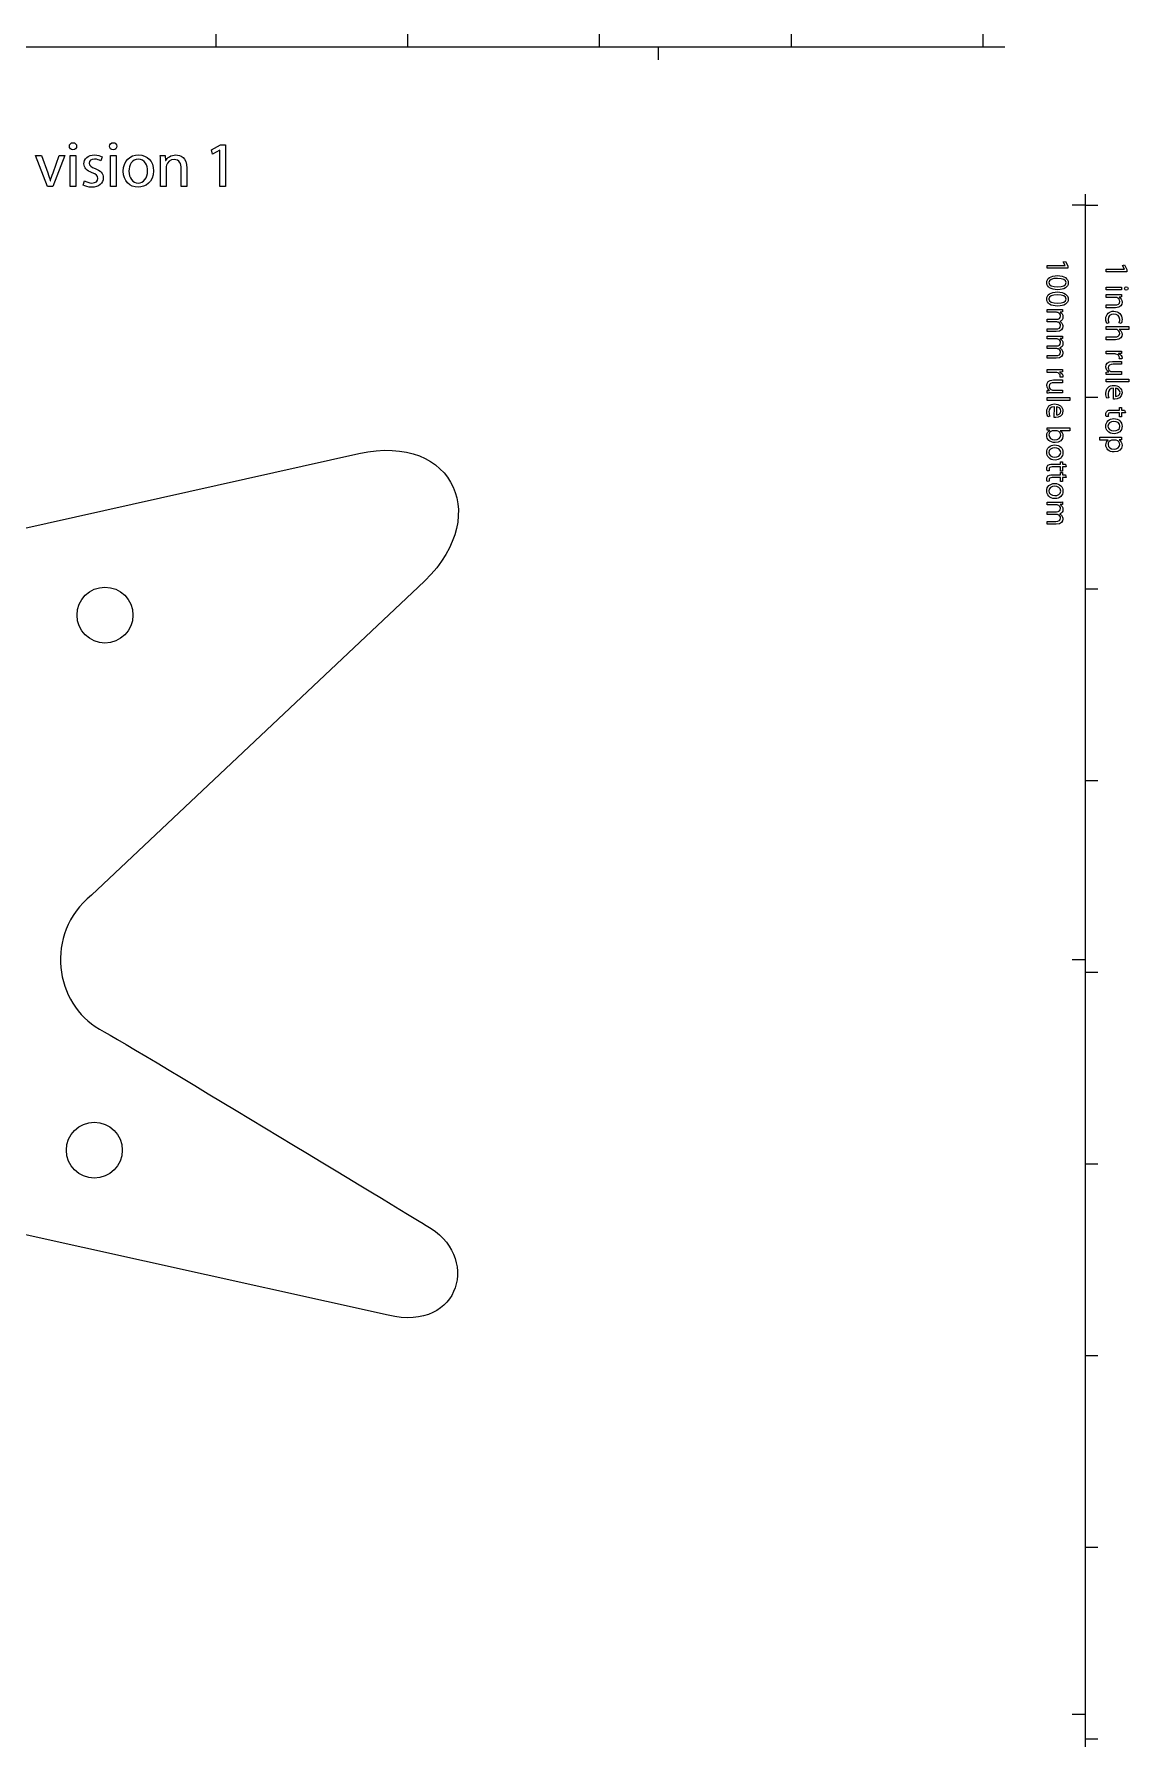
# Model space of a CAD drawing. Extents: x 14 to 1178, y 12 to 836.
# Drawn here: x 1033.1 to 1178.1, y 606 to 831.9 of the extents above; entities that cross this region are included whole.
import ezdxf

# ---------------------------------------------------------------- set-up
doc = ezdxf.new("R2010")
doc.units = 0
doc.layers.add('Gibson-Explorer-00-1958', color=7, linetype='CONTINUOUS')

msp = doc.modelspace()

# ---------------------------------------------------------------- linework, layer by layer
at = {"layer": 'Gibson-Explorer-00-1958', "color": 7}
for points in [[(1057.214331, 830.196536), (1057.214331, 831.877558)], [(1082.61433, 830.196536), (1082.61433, 831.877558)], [(1108.01433, 830.196536), (1108.01433, 831.877558)], [(1133.414329, 830.196536), (1133.414329, 831.877558)], [(1158.814329, 830.196536), (1158.814329, 831.877558)], [(14.341933, 830.168632), (1161.689961, 830.168632)], [(1035.61657, 813.484889), (1036.412402, 815.779497), (1037.191335, 815.779497), (1035.58281, 811.681559), (1034.871398, 811.681559), (1033.313531, 815.779497), (1034.109716, 815.779497), (1034.109821, 815.779497)], [(1034.109821, 815.779497), (1034.913908, 813.484889)], [(1038.258065, 816.532924), (1038.249598, 816.532924), (1038.249422, 816.532924)], [(1042.11897, 815.61863), (1041.941206, 815.085124)], [(1043.5921, 816.532924), (1043.583633, 816.532924), (1043.583457, 816.532924)], [(1049.82346, 815.779497), (1050.483896, 815.779497), (1050.526264, 815.11063), (1050.543198, 815.11063)], [(1050.602429, 814.153932), (1050.602429, 811.681559), (1049.857257, 811.681559), (1049.857257, 814.670363), (1049.857327, 814.670363)], [(1053.345417, 814.128426), (1053.345417, 811.681559), (1052.600598, 811.681559), (1052.600598, 814.043865)], [(1035.244284, 812.426556), (1035.269684, 812.426556)], [(1039.595763, 811.876363), (1039.773563, 812.435163), (1039.773563, 812.435163)], [(1046.885704, 811.588356), (1046.87759, 811.588356), (1046.877449, 811.588356)], [(1046.894205, 812.147156), (1046.902319, 812.147156), (1046.902496, 812.147156)], [(1172.29947, 810.661644), (1172.29947, 31.069965)], [(1172.327022, 809.188867), (1174.008255, 809.188867)], [(1167.232065, 798.959899), (1167.232065, 798.964133), (1167.232065, 798.964203)], [(1167.520108, 798.951397), (1167.520108, 798.947164), (1167.520108, 798.94727)], [(1177.529471, 798.170771), (1177.529471, 798.175357), (1177.529471, 798.175251)], [(1167.232065, 796.788129), (1167.232065, 796.792362), (1167.232065, 796.792433)], [(1168.515047, 795.014574), (1167.278949, 795.014574), (1167.278949, 795.378711), (1168.773069, 795.378711), (1168.773069, 795.378676)], [(1167.520108, 796.779803), (1167.520108, 796.77557), (1167.520108, 796.775499)], [(1169.327741, 795.395609), (1169.327741, 795.069678), (1168.997365, 795.052744), (1168.997365, 795.040044)], [(1176.340222, 796.989918), (1175.104124, 796.989918), (1175.104124, 797.362522), (1176.598279, 797.362522), (1176.598279, 797.36238)], [(1176.327487, 795.618353), (1175.104124, 795.618353), (1175.104124, 795.99078), (1176.285118, 795.99078)], [(1177.152916, 797.379314), (1177.152916, 797.049114), (1176.818413, 797.027947), (1176.818413, 797.01948)], [(1168.548808, 793.731944), (1167.278949, 793.731944), (1167.278949, 794.09594), (1168.506439, 794.09594)], [(1168.963604, 793.816541), (1168.963604, 793.808074)], [(1176.340222, 792.743955), (1175.104124, 792.743955), (1175.104124, 793.116524), (1178.109614, 793.116524), (1178.109614, 793.116453)], [(1175.455526, 793.615986), (1175.175773, 793.552416), (1175.175773, 793.552416)], [(1177.089205, 793.543984), (1176.805995, 793.628757)], [(1178.109614, 793.116453), (1178.109614, 792.743884), (1176.831148, 792.743884), (1176.831148, 792.735418)], [(1168.485414, 792.449139), (1167.278949, 792.449139), (1167.278949, 792.813276), (1168.438565, 792.813276)], [(1168.515047, 791.483868), (1167.278949, 791.483868), (1167.278949, 791.848005), (1168.773069, 791.848005), (1168.773069, 791.84797)], [(1169.327741, 791.864903), (1169.327741, 791.538972), (1168.997365, 791.522039), (1168.997365, 791.509339)], [(1176.323007, 791.372355), (1175.104124, 791.372355), (1175.104124, 791.744782), (1176.280956, 791.744782)], [(1168.548808, 790.201239), (1167.278949, 790.201239), (1167.278949, 790.565235), (1168.506439, 790.565235)], [(1168.485414, 788.918433), (1167.278949, 788.918433), (1167.278949, 789.28257), (1168.438565, 789.28257)], [(1168.963604, 790.285835), (1168.963604, 790.277368)], [(1176.196113, 789.496883), (1175.104018, 789.496883), (1175.104018, 789.869451), (1176.513754, 789.865218), (1176.513859, 789.865147)], [(1175.955059, 788.506353), (1177.152916, 788.506353), (1177.152916, 788.133785), (1176.022581, 788.133785)], [(1177.152916, 789.882081), (1177.152916, 789.556008), (1176.750891, 789.539075), (1176.750891, 789.526375)], [(1177.186748, 788.853381), (1176.839826, 788.853381)], [(1168.370937, 787.04737), (1167.278843, 787.04737), (1167.278843, 787.419939), (1168.688578, 787.415705), (1168.688684, 787.41567)], [(1169.327741, 787.432603), (1169.327741, 787.106531), (1168.92568, 787.089598), (1168.92568, 787.076898)], [(1169.361537, 786.403903), (1169.014615, 786.403903)], [(1175.104124, 786.762114), (1175.104124, 787.092314), (1175.438311, 787.113481), (1175.438311, 787.121947)], [(1175.899956, 787.151651), (1177.152916, 787.151651), (1177.152916, 786.779259), (1175.662924, 786.779259), (1175.662924, 786.779047)], [(1167.278949, 784.312637), (1167.278949, 784.642872), (1167.6131, 784.664039), (1167.6131, 784.672505)], [(1168.074745, 784.702174), (1169.327741, 784.702174), (1169.327741, 784.329747), (1167.837749, 784.329747), (1167.837749, 784.32957)], [(1168.129884, 786.056911), (1169.327741, 786.056911), (1169.327741, 785.684307), (1168.197406, 785.684307)], [(1176.060469, 783.523544), (1176.065056, 784.958608), (1176.06495, 784.958644)], [(1176.331614, 784.954516), (1176.331614, 783.870677), (1176.331614, 783.870677)], [(1168.235294, 781.074066), (1168.23988, 782.509096), (1168.239774, 782.509166)], [(1168.506439, 782.505039), (1168.506439, 781.421235), (1168.506439, 781.421235)], [(1172.327022, 783.788868), (1174.008255, 783.788868)], [(1175.455526, 783.692912), (1175.193024, 783.625214)], [(1175.751683, 782.067312), (1176.869283, 782.067312), (1176.869283, 782.384953), (1177.152811, 782.384953), (1177.152811, 782.067312), (1177.529366, 782.067312), (1177.643736, 781.703351), (1177.643842, 781.703387)], [(1177.643842, 781.703387), (1177.152916, 781.703387), (1177.152916, 781.169881), (1176.869389, 781.169881), (1176.869389, 781.703387), (1175.764207, 781.703387)], [(1167.617263, 779.368068), (1167.617263, 779.376535), (1167.278949, 779.397702), (1167.278949, 779.71947)], [(1167.630351, 781.243435), (1167.367814, 781.175772)], [(1167.808116, 779.702537), (1170.284439, 779.702537), (1170.284439, 779.702643)], [(1170.284439, 779.702643), (1170.284439, 779.330039), (1169.00181, 779.330039), (1169.00181, 779.321572)], [(1175.057275, 779.937734), (1175.057275, 779.941967), (1175.057275, 779.941861)], [(1175.391673, 781.207981), (1175.108146, 781.191047)], [(1175.337028, 779.933289), (1175.337028, 779.929056), (1175.337028, 779.929161)], [(1168.468198, 779.329863), (1168.100251, 779.329863), (1168.100251, 779.330039)], [(1175.379044, 778.070763), (1175.379044, 778.07923), (1174.265571, 778.07923), (1174.265571, 778.451834), (1176.484226, 778.451834), (1176.484226, 778.451728)], [(1176.293373, 778.079054), (1175.937844, 778.079054), (1175.937844, 778.079124)], [(1177.152916, 778.468661), (1177.152916, 778.134334), (1176.801514, 778.113167), (1176.801514, 778.104701)], [(1167.232065, 776.451584), (1167.232065, 776.455817), (1167.232065, 776.455747)], [(1167.511817, 776.447174), (1167.511817, 776.442941), (1167.511817, 776.443047)], [(1167.926508, 774.880841), (1169.044108, 774.880841), (1169.044108, 775.198482), (1169.327635, 775.198482), (1169.327635, 774.880841), (1169.70419, 774.880841), (1169.818561, 774.51688), (1169.818667, 774.516915)], [(1167.566498, 774.02151), (1167.282971, 774.004576)], [(1167.566498, 772.620382), (1167.282971, 772.603449)], [(1167.926508, 773.479714), (1169.044108, 773.479714), (1169.044108, 773.797355), (1169.327635, 773.797355), (1169.327635, 773.479714), (1169.70419, 773.479714), (1169.818561, 773.115753), (1169.818667, 773.115788)], [(1169.818667, 774.516915), (1169.327741, 774.516915), (1169.327741, 773.983445), (1169.044214, 773.983445), (1169.044214, 774.516915), (1167.939031, 774.516915)], [(1169.818667, 773.115788), (1169.327741, 773.115788), (1169.327741, 772.582317), (1169.044214, 772.582317), (1169.044214, 773.115788), (1167.939031, 773.115788)], [(1167.232065, 771.349959), (1167.232065, 771.354192), (1167.232065, 771.354086)], [(1167.511817, 771.345514), (1167.511817, 771.341281), (1167.511817, 771.341386)], [(1168.515047, 769.499851), (1167.278949, 769.499851), (1167.278949, 769.863988), (1168.773069, 769.863988), (1168.773069, 769.863953)], [(1168.548808, 768.217222), (1167.278949, 768.217222), (1167.278949, 768.581218), (1168.506439, 768.581218)], [(1168.963604, 768.301818), (1168.963604, 768.293351)], [(1169.327741, 769.880886), (1169.327741, 769.554955), (1168.997365, 769.538022), (1168.997365, 769.525322)], [(1168.485414, 766.934416), (1167.278949, 766.934416), (1167.278949, 767.298553), (1168.438565, 767.298553)], [(1172.327022, 758.388868), (1174.008255, 758.388868)], [(1172.327022, 732.988869), (1174.008255, 732.988869)], [(1172.327022, 707.58887), (1174.008255, 707.58887)], [(1172.327022, 682.18887), (1174.008255, 682.18887)], [(1172.327022, 656.788871), (1174.008255, 656.788871)], [(1172.327022, 631.388872), (1174.008255, 631.388872)], [(1172.327022, 605.988872), (1174.008255, 605.988872)]]:
    msp.add_lwpolyline(points, dxfattribs=at)
at = {"layer": 'Gibson-Explorer-00-1958', "color": 1}
for points in [[(1057.214331, 830.196536), (1057.214331, 831.877558)], [(1082.61433, 830.196536), (1082.61433, 831.877558)], [(1108.01433, 830.196536), (1108.01433, 831.877558)], [(1133.414329, 830.196536), (1133.414329, 831.877558)], [(1158.814329, 830.196536), (1158.814329, 831.877558)], [(14.341933, 830.168632), (1161.689961, 830.168632)], [(1115.779251, 830.191703), (1115.779251, 828.458647)], [(1172.322225, 809.224357), (1170.58931, 809.224357)], [(1172.29947, 810.661644), (1172.29947, 31.069965)], [(1172.327022, 809.188867), (1174.008255, 809.188867)], [(1172.327022, 783.788868), (1174.008255, 783.788868)], [(918.88858, 741.136342), (1076.133768, 776.30317)], [(1083.97824, 758.597466), (1040.698899, 717.797553)], [(1172.327022, 758.388868), (1174.008255, 758.388868)], [(1080.011571, 662.138252), (918.58819, 697.890762), (918.88858, 741.136342), (918.88858, 741.136342)], [(1172.327022, 732.988869), (1174.008255, 732.988869)], [(1172.322225, 709.224594), (1170.58931, 709.224594)], [(1172.327022, 707.58887), (1174.008255, 707.58887)], [(1172.327022, 682.18887), (1174.008255, 682.18887)], [(1172.327022, 656.788871), (1174.008255, 656.788871)], [(1172.327022, 631.388872), (1174.008255, 631.388872)], [(1172.322225, 609.224515), (1170.58931, 609.224515)], [(1172.327022, 605.988872), (1174.008255, 605.988872)]]:
    msp.add_lwpolyline(points, dxfattribs=at)
at = {"layer": 'Gibson-Explorer-00-1958', "color": 7}
for points in [[(1037.893892, 811.681559), (1037.893892, 815.779497), (1038.639065, 815.779497), (1038.639065, 811.681559), (1037.893892, 811.681559)], [(1043.227927, 811.681559), (1043.227927, 815.779497), (1043.973135, 815.779497), (1043.973135, 811.681559), (1043.227927, 811.681559)], [(1057.731115, 816.490732), (1057.714182, 816.490732), (1056.757484, 815.974159), (1056.61348, 816.541391), (1057.815817, 817.184928), (1058.450747, 817.184928), (1058.450747, 811.681559), (1057.73108, 811.681559), (1057.73108, 816.490732)], [(1169.68327, 801.20346), (1169.68327, 801.211927), (1169.425249, 801.690258), (1169.708776, 801.76226), (1170.030545, 801.161091), (1170.030545, 800.843627), (1167.278949, 800.843627), (1167.278949, 801.20346), (1169.68327, 801.20346)], [(1177.508446, 800.732008), (1177.508446, 800.740474), (1177.250424, 801.218841), (1177.533952, 801.290843), (1177.85572, 800.689674), (1177.85572, 800.37221), (1175.104124, 800.37221), (1175.104124, 800.732043), (1177.508446, 800.732043)], [(1175.104124, 798.353016), (1177.152916, 798.353016), (1177.152916, 797.980412), (1175.104124, 797.980412), (1175.104124, 798.353016)], [(1178.109614, 786.160981), (1178.109614, 785.788377), (1175.104124, 785.788377), (1175.104124, 786.160981), (1178.109614, 786.160981)], [(1170.284439, 783.711362), (1170.284439, 783.338759), (1167.278949, 783.338759), (1167.278949, 783.711362), (1170.284439, 783.711362)]]:
    msp.add_lwpolyline(points, close=True, dxfattribs=at)
at = {"layer": 'Gibson-Explorer-00-1958', "color": 1}
for points in [[(1046.204172, 754.898097)], [(1044.792356, 683.993928)]]:
    msp.add_lwpolyline(points, close=True, dxfattribs=at)
at = {"layer": 'Gibson-Explorer-00-1958', "color": 7}
for points in [[(1037.784002, 817.015595), (1037.784002, 817.278132), (1037.978665, 817.489834), (1038.26632, 817.489834)], [(1038.249422, 816.532924), (1037.970022, 816.532924), (1037.784002, 816.753093), (1037.784002, 817.015595)], [(1038.7407, 817.015595), (1038.7407, 816.753093), (1038.554327, 816.532924), (1038.258065, 816.532924)], [(1038.26632, 817.489834), (1038.554327, 817.489834), (1038.7407, 817.278132), (1038.7407, 817.015595)], [(1039.706006, 814.670363), (1039.706006, 815.330763), (1040.24759, 815.872524), (1041.119868, 815.872524)], [(1041.119868, 815.872524), (1041.534665, 815.872524), (1041.898837, 815.762457), (1042.11897, 815.61863)], [(1043.118037, 817.015595), (1043.118037, 817.278132), (1043.3127, 817.489834), (1043.600355, 817.489834)], [(1043.583457, 816.532924), (1043.304092, 816.532924), (1043.118037, 816.753093), (1043.118037, 817.015595)], [(1044.074735, 817.015595), (1044.074735, 816.753093), (1043.888363, 816.532924), (1043.5921, 816.532924)], [(1043.600355, 817.489834), (1043.888363, 817.489834), (1044.074735, 817.278132), (1044.074735, 817.015595)], [(1044.913041, 813.696591), (1044.913041, 815.068261), (1045.819115, 815.872524), (1046.94497, 815.872524)], [(1046.94497, 815.872524), (1048.121802, 815.872524), (1048.917633, 815.017426), (1048.917633, 813.772897)], [(1049.857327, 814.670363), (1049.857327, 815.102199), (1049.84886, 815.44083), (1049.82346, 815.779497)], [(1050.543198, 815.11063), (1050.746433, 815.491665), (1051.220496, 815.872524), (1051.897794, 815.872524)], [(1051.897794, 815.872524), (1052.465201, 815.872524), (1053.345417, 815.533857), (1053.345417, 814.128426)], [(1034.913908, 813.484889), (1035.049621, 813.10403), (1035.159547, 812.765222), (1035.244284, 812.426556)], [(1035.269684, 812.426556), (1035.362676, 812.765222), (1035.48121, 813.10403), (1035.61657, 813.484889)], [(1040.798135, 813.510395), (1040.052927, 813.781328), (1039.706006, 814.179261), (1039.706006, 814.670363)], [(1041.103006, 815.322332), (1040.662739, 815.322332), (1040.425708, 815.068261), (1040.425708, 814.763356)], [(1040.425708, 814.763356), (1040.425708, 814.416257), (1040.662739, 814.263822), (1041.196033, 814.060728)], [(1041.551563, 812.756756), (1041.551563, 813.112461), (1041.340037, 813.307124), (1040.798135, 813.510395)], [(1041.941206, 815.085124), (1041.780304, 815.178328), (1041.484041, 815.322332), (1041.103006, 815.322332)], [(1041.196033, 814.060728), (1041.898837, 813.798226), (1042.271229, 813.442697), (1042.271229, 812.82463)], [(1046.877449, 811.588356), (1045.776747, 811.588356), (1044.913041, 812.401226), (1044.913041, 813.696591)], [(1046.919359, 815.313724), (1046.047398, 815.313724), (1045.666398, 814.50103), (1045.666398, 813.722097)], [(1045.666398, 813.722097), (1045.666398, 812.82463), (1046.174539, 812.147156), (1046.894205, 812.147156)], [(1048.917633, 813.772897), (1048.917633, 812.248791), (1047.8593, 811.588356), (1046.885704, 811.588356)], [(1046.902496, 812.147156), (1047.613907, 812.147156), (1048.147202, 812.816022), (1048.147202, 813.747426)], [(1048.147202, 813.747426), (1048.147202, 814.441763), (1047.799927, 815.313724), (1046.919359, 815.313724)], [(1050.653088, 814.50103), (1050.619221, 814.407826), (1050.602429, 814.27243), (1050.602429, 814.153932)], [(1051.652155, 815.262924), (1051.169519, 815.262924), (1050.788484, 814.915826), (1050.653088, 814.50103)], [(1052.600598, 814.043865), (1052.600598, 814.704124), (1052.354958, 815.262924), (1051.652155, 815.262924)], [(1040.747123, 811.588356), (1040.298566, 811.588356), (1039.883806, 811.706889), (1039.595763, 811.876363)], [(1039.773563, 812.435163), (1040.002304, 812.299591), (1040.391594, 812.147156), (1040.764339, 812.147156)], [(1042.271229, 812.82463), (1042.271229, 812.096356), (1041.703821, 811.588356), (1040.747123, 811.588356)], [(1040.764339, 812.147156), (1041.297668, 812.147156), (1041.551563, 812.409693), (1041.551563, 812.756756)], [(1167.232065, 798.964203), (1167.232065, 799.501801), (1167.735761, 799.870066), (1168.645963, 799.878533)], [(1168.645963, 799.878533), (1169.57338, 799.878533), (1170.077041, 799.476472), (1170.077041, 798.917531)], [(1168.684204, 798.007505), (1167.748849, 798.007505), (1167.232065, 798.358731), (1167.232065, 798.959899)], [(1167.232065, 796.792433), (1167.232065, 797.330031), (1167.735761, 797.698331), (1168.645963, 797.706762)], [(1168.667306, 799.50607), (1167.952119, 799.514536), (1167.520108, 799.294368), (1167.520108, 798.951397)], [(1167.520108, 798.94727), (1167.520108, 798.570397), (1167.964502, 798.388329), (1168.667306, 798.388329)], [(1168.645963, 797.706762), (1169.57338, 797.706762), (1170.077041, 797.304737), (1170.077041, 796.74576)], [(1169.789033, 798.94727), (1169.789033, 799.285936), (1169.357374, 799.50607), (1168.667306, 799.50607)], [(1168.667306, 798.388329), (1169.344604, 798.388329), (1169.789033, 798.557627), (1169.789033, 798.94727)], [(1170.077041, 798.917531), (1170.077041, 798.341833), (1169.56061, 798.007505), (1168.684204, 798.007505)], [(1177.529471, 798.175251), (1177.529471, 798.314916), (1177.639714, 798.407943), (1177.770983, 798.407943)], [(1177.770983, 797.929612), (1177.639714, 797.929612), (1177.529471, 798.02278), (1177.529471, 798.170771)], [(1177.770983, 798.407943), (1177.902252, 798.407943), (1178.008014, 798.310612), (1178.008014, 798.166784)], [(1178.008014, 798.166784), (1178.008014, 798.02278), (1177.902252, 797.929612), (1177.770983, 797.929612)], [(1168.684204, 795.835735), (1167.748849, 795.835735), (1167.232065, 796.18696), (1167.232065, 796.788129)], [(1168.667306, 797.33444), (1167.952119, 797.342907), (1167.520108, 797.122774), (1167.520108, 796.779803)], [(1167.520108, 796.775499), (1167.520108, 796.398768), (1167.964502, 796.216699), (1168.667306, 796.216699)], [(1169.789033, 796.775499), (1169.789033, 797.114307), (1169.357374, 797.33444), (1168.667306, 797.33444)], [(1168.667306, 796.216699), (1169.344604, 796.216699), (1169.789033, 796.386209), (1169.789033, 796.775499)], [(1170.077041, 796.74576), (1170.077041, 796.170097), (1169.56061, 795.835735), (1168.684204, 795.835735)], [(1168.773069, 795.378676), (1168.989074, 795.378676), (1169.158584, 795.387142), (1169.327741, 795.395609)], [(1175.057275, 794.140849), (1175.057275, 794.758916), (1175.476552, 795.161118), (1176.107354, 795.161118)], [(1176.107354, 795.161118), (1176.737803, 795.161118), (1177.199448, 794.729282), (1177.199448, 794.060416)], [(1176.285118, 795.99078), (1176.615142, 795.99078), (1176.894895, 796.113582), (1176.894895, 796.464984)], [(1177.199448, 796.342182), (1177.199448, 796.058655), (1177.029938, 795.618353), (1176.327487, 795.618353)], [(1176.513859, 796.964518), (1176.467011, 796.981451), (1176.399489, 796.989918), (1176.340222, 796.989918)], [(1176.894895, 796.464984), (1176.894895, 796.70632), (1176.721258, 796.89682), (1176.513859, 796.964518)], [(1176.598279, 797.36238), (1176.814285, 797.36238), (1176.983759, 797.366614), (1177.152916, 797.379314)], [(1176.818413, 797.01948), (1177.008913, 796.917845), (1177.199448, 796.680814), (1177.199448, 796.342182)], [(1168.438565, 792.813276), (1168.836816, 792.813276), (1169.069684, 792.961407), (1169.069684, 793.257705)], [(1169.374237, 793.126437), (1169.374237, 792.851341), (1169.196472, 792.449139), (1168.485414, 792.449139)], [(1168.506439, 794.09594), (1168.836816, 794.09594), (1169.069684, 794.239944), (1169.069684, 794.523648)], [(1168.696939, 794.98494), (1168.641835, 795.006107), (1168.578441, 795.014574), (1168.515047, 795.014574)], [(1168.734827, 793.702311), (1168.680076, 793.719244), (1168.612202, 793.731944), (1168.548808, 793.731944)], [(1169.069684, 794.523648), (1169.069684, 794.752213), (1168.882959, 794.925674), (1168.696939, 794.98494)], [(1169.069684, 793.257705), (1169.069684, 793.473711), (1168.912592, 793.634613), (1168.734827, 793.702311)], [(1169.374237, 794.39238), (1169.374237, 794.116931), (1169.204763, 793.905405), (1168.963604, 793.816541)], [(1168.963604, 793.808074), (1169.082102, 793.74468), (1169.166839, 793.659907), (1169.230233, 793.575346)], [(1168.997365, 795.040044), (1169.192345, 794.925674), (1169.374237, 794.735174), (1169.374237, 794.39238)], [(1169.230233, 793.575346), (1169.323261, 793.452509), (1169.374237, 793.321276), (1169.374237, 793.126437)], [(1175.175773, 793.552416), (1175.129277, 793.649747), (1175.057275, 793.865753), (1175.057275, 794.140849)], [(1176.124216, 794.78421), (1175.649836, 794.78421), (1175.358018, 794.479516), (1175.358018, 794.073151)], [(1175.358018, 794.073151), (1175.358018, 793.861449), (1175.408677, 793.721749), (1175.455526, 793.615986)], [(1176.90315, 794.060416), (1176.90315, 794.530316), (1176.551748, 794.78421), (1176.124216, 794.78421)], [(1176.805995, 793.628757), (1176.852173, 793.717622), (1176.90315, 793.857322), (1176.90315, 794.060416)], [(1177.199448, 794.060416), (1177.199448, 793.840282), (1177.144309, 793.64562), (1177.089205, 793.543984)], [(1168.506439, 790.565235), (1168.836816, 790.565235), (1169.069684, 790.709239), (1169.069684, 790.992943)], [(1168.696939, 791.454235), (1168.641835, 791.475401), (1168.578441, 791.483868), (1168.515047, 791.483868)], [(1169.069684, 790.992943), (1169.069684, 791.221507), (1168.882959, 791.394968), (1168.696939, 791.454235)], [(1168.773069, 791.84797), (1168.989074, 791.84797), (1169.158584, 791.856437), (1169.327741, 791.864903)], [(1169.374237, 790.861674), (1169.374237, 790.586401), (1169.204763, 790.374523), (1168.963604, 790.285835)], [(1168.997365, 791.509339), (1169.192345, 791.394968), (1169.374237, 791.204468), (1169.374237, 790.861674)], [(1176.280956, 791.744782), (1176.615142, 791.744782), (1176.890414, 791.86762), (1176.890414, 792.219022)], [(1177.199448, 792.087753), (1177.199448, 791.812481), (1177.029938, 791.372355), (1176.323007, 791.372355)], [(1176.517987, 792.718555), (1176.467011, 792.739722), (1176.411871, 792.743955), (1176.340222, 792.743955)], [(1176.890414, 792.219022), (1176.890414, 792.460322), (1176.721258, 792.646553), (1176.517987, 792.718555)], [(1176.831148, 792.735418), (1176.936911, 792.676186), (1177.034418, 792.582982), (1177.093685, 792.468788)], [(1177.093685, 792.468788), (1177.161524, 792.358722), (1177.199448, 792.227453), (1177.199448, 792.087753)], [(1168.438565, 789.28257), (1168.836816, 789.28257), (1169.069684, 789.430737), (1169.069684, 789.726999)], [(1169.374237, 789.595731), (1169.374237, 789.320635), (1169.196472, 788.918433), (1168.485414, 788.918433)], [(1168.734827, 790.171605), (1168.680076, 790.188539), (1168.612202, 790.201239), (1168.548808, 790.201239)], [(1169.069684, 789.726999), (1169.069684, 789.943005), (1168.912592, 790.103907), (1168.734827, 790.171605)], [(1168.963604, 790.277368), (1169.082102, 790.213974), (1169.166839, 790.129201), (1169.230233, 790.044464)], [(1169.230233, 790.044464), (1169.323261, 789.921803), (1169.374237, 789.79057), (1169.374237, 789.595731)], [(1175.057275, 787.799281), (1175.057275, 788.121049), (1175.239168, 788.506353), (1175.955059, 788.506353)], [(1176.373877, 789.484183), (1176.318773, 789.492296), (1176.259507, 789.496883), (1176.196113, 789.496883)], [(1176.84794, 788.984649), (1176.84794, 789.246975), (1176.648797, 789.433383), (1176.373877, 789.484183)], [(1176.513859, 789.865147), (1176.755018, 789.865147), (1176.962416, 789.869381), (1177.152916, 789.882081)], [(1176.750891, 789.526375), (1177.025811, 789.433383), (1177.199448, 789.204783), (1177.199448, 788.955016)], [(1176.839826, 788.853381), (1176.844059, 788.895608), (1176.84794, 788.933814), (1176.84794, 788.984649)], [(1177.199448, 788.955016), (1177.199448, 788.916775), (1177.195214, 788.887141), (1177.186748, 788.853381)], [(1168.548702, 787.03467), (1168.493563, 787.043137), (1168.434331, 787.04737), (1168.370937, 787.04737)], [(1169.022729, 786.535137), (1169.022729, 786.797498), (1168.823622, 786.98387), (1168.548702, 787.03467)], [(1168.688684, 787.41567), (1168.929843, 787.41567), (1169.137206, 787.419903), (1169.327741, 787.432603)], [(1168.92568, 787.076898), (1169.2006, 786.98387), (1169.374237, 786.755305), (1169.374237, 786.505503)], [(1169.014615, 786.403903), (1169.018849, 786.446096), (1169.022729, 786.484337), (1169.022729, 786.535137)], [(1169.374237, 786.505503), (1169.374237, 786.467298), (1169.370004, 786.437664), (1169.361537, 786.403903)], [(1175.438311, 787.121947), (1175.273281, 787.215151), (1175.057275, 787.435285), (1175.057275, 787.799281)], [(1175.662924, 786.779047), (1175.451046, 786.779047), (1175.264673, 786.774814), (1175.104124, 786.762114)], [(1176.022581, 788.133785), (1175.633291, 788.133785), (1175.366626, 788.010983), (1175.366626, 787.67662)], [(1175.366626, 787.67662), (1175.366626, 787.426853), (1175.539946, 787.253216), (1175.709103, 787.185518)], [(1175.709103, 787.185518), (1175.760079, 787.164351), (1175.827954, 787.151651), (1175.899956, 787.151651)], [(1167.232065, 785.349803), (1167.232065, 785.671572), (1167.413992, 786.056911), (1168.129884, 786.056911)], [(1167.6131, 784.672505), (1167.448106, 784.765674), (1167.232065, 784.985843), (1167.232065, 785.349803)], [(1167.837749, 784.32957), (1167.625871, 784.32957), (1167.439463, 784.325337), (1167.278949, 784.312637)], [(1168.197406, 785.684307), (1167.808116, 785.684307), (1167.541451, 785.561505), (1167.541451, 785.227143)], [(1167.541451, 785.227143), (1167.541451, 784.977376), (1167.714735, 784.803598), (1167.883892, 784.736041)], [(1167.883892, 784.736041), (1167.934869, 784.714874), (1168.002743, 784.702174), (1168.074745, 784.702174)], [(1175.061403, 784.310944), (1175.061403, 784.937442), (1175.480679, 785.318477), (1176.094583, 785.318477)], [(1175.193024, 783.625214), (1175.133758, 783.756483), (1175.061403, 783.985047), (1175.061403, 784.310944)], [(1176.06495, 784.958644), (1175.560936, 784.950177), (1175.353538, 784.632747), (1175.353538, 784.260144)], [(1175.353538, 784.260144), (1175.353538, 783.993514), (1175.400422, 783.828308), (1175.455526, 783.692912)], [(1176.094583, 785.318477), (1176.71713, 785.318477), (1177.203575, 784.950212), (1177.203575, 784.353347)], [(1177.203575, 784.353347), (1177.203575, 783.684481), (1176.615142, 783.510844), (1176.238269, 783.510844)], [(1176.936911, 784.382981), (1176.936911, 784.763981), (1176.589636, 784.924883), (1176.331614, 784.954516)], [(1176.331614, 783.870677), (1176.564518, 783.866444), (1176.936911, 783.968008), (1176.936911, 784.382981)], [(1167.236227, 781.861502), (1167.236227, 782.488), (1167.655504, 782.869035), (1168.269408, 782.869035)], [(1167.367814, 781.175772), (1167.308582, 781.307006), (1167.236227, 781.535606), (1167.236227, 781.861502)], [(1168.239774, 782.509166), (1167.735761, 782.5007), (1167.528363, 782.18327), (1167.528363, 781.810702)], [(1167.528363, 781.810702), (1167.528363, 781.544037), (1167.575212, 781.378655), (1167.630351, 781.243435)], [(1168.269408, 782.869035), (1168.891919, 782.869035), (1169.378365, 782.500735), (1169.378365, 781.90387)], [(1169.378365, 781.90387), (1169.378365, 781.235004), (1168.789967, 781.061366), (1168.413059, 781.061366)], [(1169.111735, 781.933504), (1169.111735, 782.314539), (1168.764461, 782.475229), (1168.506439, 782.505039)], [(1168.506439, 781.421235), (1168.739308, 781.417002), (1169.111735, 781.518531), (1169.111735, 781.933504)], [(1175.05717, 781.521247), (1175.05717, 781.694885), (1175.116436, 781.834585), (1175.213909, 781.923485)], [(1175.213909, 781.923485), (1175.328315, 782.02512), (1175.510207, 782.067312), (1175.751683, 782.067312)], [(1175.764207, 781.703387), (1175.510313, 781.703387), (1175.366626, 781.631385), (1175.366626, 781.423987)], [(1176.238269, 783.510844), (1176.162458, 783.510844), (1176.103191, 783.515077), (1176.060469, 783.523544)], [(1167.232065, 778.682339), (1167.232065, 778.978602), (1167.346471, 779.211506), (1167.617263, 779.368068)], [(1167.278949, 779.71947), (1167.418472, 779.70677), (1167.625871, 779.702537), (1167.808116, 779.702537)], [(1168.413059, 781.061366), (1168.337282, 781.061366), (1168.278016, 781.0656), (1168.235294, 781.074066)], [(1175.108146, 781.191047), (1175.082746, 781.263049), (1175.05717, 781.377244), (1175.05717, 781.521247)], [(1175.057275, 779.941861), (1175.057275, 780.49223), (1175.463781, 780.924065), (1176.111481, 780.924065)], [(1176.149369, 778.921769), (1175.387652, 778.921769), (1175.057275, 779.450936), (1175.057275, 779.937734)], [(1176.124216, 780.547193), (1175.675342, 780.547193), (1175.337028, 780.293122), (1175.337028, 779.933289)], [(1175.337028, 779.929161), (1175.337028, 779.573456), (1175.671179, 779.306791), (1176.136952, 779.306791)], [(1175.366626, 781.423987), (1175.366626, 781.322351), (1175.37474, 781.263085), (1175.391673, 781.207981)], [(1176.111481, 780.924065), (1176.797034, 780.924065), (1177.199448, 780.471028), (1177.199448, 779.908101)], [(1176.920048, 779.920695), (1176.920048, 780.356693), (1176.513859, 780.547193), (1176.124216, 780.547193)], [(1176.136952, 779.306791), (1176.484226, 779.306791), (1176.920048, 779.480428), (1176.920048, 779.920695)], [(1177.199448, 779.908101), (1177.199448, 779.319667), (1176.771916, 778.921769), (1176.149369, 778.921769)], [(1168.332802, 777.759578), (1167.596237, 777.759578), (1167.232065, 778.225174), (1167.232065, 778.682339)], [(1167.232065, 776.455747), (1167.232065, 777.00608), (1167.638606, 777.437915), (1168.286271, 777.437915)], [(1167.964502, 779.317339), (1167.706127, 779.245337), (1167.528363, 779.025168), (1167.528363, 778.758363)], [(1167.528363, 778.758363), (1167.528363, 778.364768), (1167.846004, 778.136168), (1168.315904, 778.136168)], [(1168.100251, 779.330039), (1168.053402, 779.330039), (1168.006871, 779.325806), (1167.964502, 779.317339)], [(1168.286271, 777.437915), (1168.971859, 777.437915), (1169.374237, 776.984913), (1169.374237, 776.421986)], [(1168.315904, 778.136168), (1168.7307, 778.136168), (1169.082102, 778.34787), (1169.082102, 778.745804)], [(1169.374237, 778.623072), (1169.374237, 778.115108), (1168.951186, 777.759578), (1168.332802, 777.759578)], [(1168.624937, 779.308696), (1168.578441, 779.321396), (1168.527429, 779.329863), (1168.468198, 779.329863)], [(1169.082102, 778.745804), (1169.082102, 778.999698), (1168.904337, 779.23687), (1168.624937, 779.308696)], [(1169.00181, 779.321572), (1169.230233, 779.190304), (1169.374237, 778.953272), (1169.374237, 778.623072)], [(1175.057275, 777.439961), (1175.057275, 777.715234), (1175.175773, 777.947926), (1175.379044, 778.070763)], [(1176.157977, 776.508734), (1175.421413, 776.508734), (1175.057275, 776.961595), (1175.057275, 777.439961)], [(1175.785585, 778.062191), (1175.527175, 777.99862), (1175.349411, 777.77002), (1175.349411, 777.507518)], [(1175.349411, 777.507518), (1175.349411, 777.113924), (1175.671179, 776.885324), (1176.141114, 776.885324)], [(1175.937844, 778.079124), (1175.887185, 778.079124), (1175.832081, 778.074891), (1175.785585, 778.062191)], [(1176.141114, 776.885324), (1176.551748, 776.885324), (1176.90315, 777.097026), (1176.90315, 777.49062)], [(1177.199448, 777.380695), (1177.199448, 776.881161), (1176.780524, 776.508734), (1176.157977, 776.508734)], [(1176.445985, 778.057887), (1176.395361, 778.066354), (1176.340222, 778.079054), (1176.293373, 778.079054)], [(1176.90315, 777.49062), (1176.90315, 777.744726), (1176.725385, 777.986026), (1176.445985, 778.057887)], [(1176.484226, 778.451728), (1176.746763, 778.451728), (1176.958289, 778.455961), (1177.152916, 778.468661)], [(1176.801514, 778.104701), (1177.055444, 777.956569), (1177.199448, 777.71093), (1177.199448, 777.380695)], [(1168.324194, 775.435655), (1167.562476, 775.435655), (1167.232065, 775.964821), (1167.232065, 776.451584)], [(1167.388733, 774.737013), (1167.503104, 774.838649), (1167.684996, 774.880841), (1167.926508, 774.880841)], [(1168.299041, 777.061113), (1167.850131, 777.061113), (1167.511817, 776.807043), (1167.511817, 776.447174)], [(1167.511817, 776.443047), (1167.511817, 776.087341), (1167.846004, 775.820712), (1168.311776, 775.820712)], [(1169.094837, 776.434615), (1169.094837, 776.870578), (1168.688684, 777.061113), (1168.299041, 777.061113)], [(1168.311776, 775.820712), (1168.659051, 775.820712), (1169.094837, 775.994313), (1169.094837, 776.434615)], [(1169.374237, 776.421986), (1169.374237, 775.833553), (1168.946706, 775.435655), (1168.324194, 775.435655)], [(1167.231959, 774.334776), (1167.231959, 774.508413), (1167.291226, 774.648113), (1167.388733, 774.737013)], [(1167.282971, 774.004576), (1167.257571, 774.076578), (1167.231959, 774.190772), (1167.231959, 774.334776)], [(1167.231959, 772.933684), (1167.231959, 773.107321), (1167.291226, 773.247021), (1167.388733, 773.335886)], [(1167.282971, 772.603449), (1167.257571, 772.675451), (1167.231959, 772.78968), (1167.231959, 772.933684)], [(1167.388733, 773.335886), (1167.503104, 773.437521), (1167.684996, 773.479714), (1167.926508, 773.479714)], [(1167.939031, 774.516915), (1167.685102, 774.516915), (1167.541451, 774.444913), (1167.541451, 774.237515)], [(1167.541451, 774.237515), (1167.541451, 774.13588), (1167.549565, 774.076613), (1167.566498, 774.02151)], [(1167.939031, 773.115788), (1167.685102, 773.115788), (1167.541451, 773.043786), (1167.541451, 772.836388)], [(1167.541451, 772.836388), (1167.541451, 772.734753), (1167.549565, 772.675486), (1167.566498, 772.620382)], [(1167.232065, 771.354086), (1167.232065, 771.904455), (1167.638606, 772.33629), (1168.286271, 772.33629)], [(1168.324194, 770.333994), (1167.562476, 770.333994), (1167.232065, 770.863161), (1167.232065, 771.349959)], [(1168.299041, 771.959453), (1167.850131, 771.959453), (1167.511817, 771.705347), (1167.511817, 771.345514)], [(1167.511817, 771.341386), (1167.511817, 770.985681), (1167.846004, 770.718839), (1168.311776, 770.718839)], [(1168.286271, 772.33629), (1168.971859, 772.33629), (1169.374237, 771.883253), (1169.374237, 771.320326)], [(1169.094837, 771.332955), (1169.094837, 771.768918), (1168.688684, 771.959453), (1168.299041, 771.959453)], [(1168.311776, 770.718839), (1168.659051, 770.718839), (1169.094837, 770.892653), (1169.094837, 771.332955)], [(1169.374237, 771.320326), (1169.374237, 770.731927), (1168.946706, 770.333994), (1168.324194, 770.333994)], [(1168.506439, 768.581218), (1168.836816, 768.581218), (1169.069684, 768.725222), (1169.069684, 769.008926)], [(1168.696939, 769.470218), (1168.641835, 769.491384), (1168.578441, 769.499851), (1168.515047, 769.499851)], [(1168.734827, 768.187588), (1168.680076, 768.204522), (1168.612202, 768.217222), (1168.548808, 768.217222)], [(1169.069684, 769.008926), (1169.069684, 769.23749), (1168.882959, 769.410951), (1168.696939, 769.470218)], [(1169.069684, 767.742983), (1169.069684, 767.958988), (1168.912592, 768.11989), (1168.734827, 768.187588)], [(1168.773069, 769.863953), (1168.989074, 769.863953), (1169.158584, 769.87242), (1169.327741, 769.880886)], [(1169.374237, 768.877657), (1169.374237, 768.602208), (1169.204763, 768.390683), (1168.963604, 768.301818)], [(1168.963604, 768.293351), (1169.082102, 768.229957), (1169.166839, 768.145184), (1169.230233, 768.060624)], [(1168.997365, 769.525322), (1169.192345, 769.410951), (1169.374237, 769.220451), (1169.374237, 768.877657)], [(1169.230233, 768.060624), (1169.323261, 767.937786), (1169.374237, 767.806553), (1169.374237, 767.611714)], [(1168.438565, 767.298553), (1168.836816, 767.298553), (1169.069684, 767.44672), (1169.069684, 767.742983)], [(1169.374237, 767.611714), (1169.374237, 767.336618), (1169.196472, 766.934416), (1168.485414, 766.934416)]]:
    msp.add_open_spline(points, degree=3, dxfattribs=at)
at = {"layer": 'Gibson-Explorer-00-1958', "color": 1}
for points in [[(1076.133768, 776.30317), (1088.833767, 779.125393), (1094.121306, 767.523343), (1083.97824, 758.597466)], [(1038.795839, 754.898097), (1038.795839, 756.94382), (1040.454283, 758.602264), (1042.500006, 758.602264)], [(1042.500006, 758.602264), (1044.545693, 758.602264), (1046.204172, 756.94382), (1046.204172, 754.898097)], [(1042.500006, 751.19393), (1040.454283, 751.19393), (1038.795839, 752.852409), (1038.795839, 754.898097)], [(1046.204172, 754.898097), (1046.204172, 752.852409), (1044.545693, 751.19393), (1042.500006, 751.19393)], [(1040.698899, 717.797553), (1034.355108, 712.615776), (1035.915056, 703.316766), (1041.753775, 700.047716)], [(1041.753775, 700.047716), (1047.592529, 696.777642), (1085.048991, 674.004179), (1085.048991, 674.004179)], [(1037.384022, 683.993928), (1037.384022, 686.039616), (1039.042501, 687.698095), (1041.088189, 687.698095)], [(1041.088189, 687.698095), (1043.133877, 687.698095), (1044.792356, 686.039616), (1044.792356, 683.993928)], [(1041.088189, 680.289762), (1039.042501, 680.289762), (1037.384022, 681.948205), (1037.384022, 683.993928)], [(1044.792356, 683.993928), (1044.792356, 681.948205), (1043.133877, 680.289762), (1041.088189, 680.289762)], [(1085.048991, 674.004179), (1092.247174, 670.183913), (1089.732927, 659.791786), (1080.011571, 662.138252)]]:
    msp.add_open_spline(points, degree=3, dxfattribs=at)

doc.saveas('drawing.dxf')
